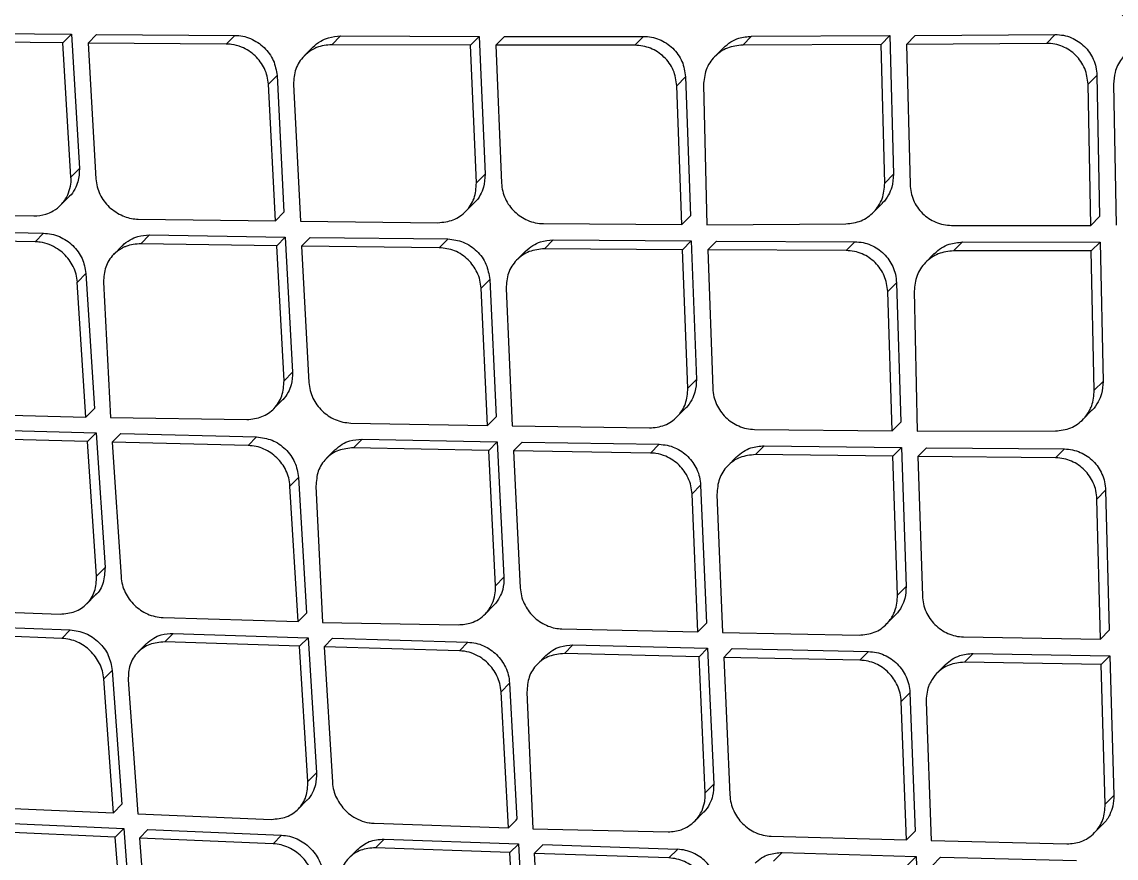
# Model space of a CAD drawing. Extents: x 939 to 1039, y 781 to 934.
# Drawn here: x 1026.544 to 1027.87, y 878.435 to 879.448 of the extents above; entities that cross this region are included whole.
import ezdxf

# ---------------------------------------------------------------- set-up
doc = ezdxf.new("R2010")
doc.units = 0
doc.header["$MEASUREMENT"] = 0
doc.layers.add('1', color=4, linetype='Continuous')

# ---------------------------------------------------------------- blocks, each defined once
blk = doc.blocks.new('Envoy')
at = {"layer": '1', "color": 3, "linetype": 'Continuous', "lineweight": 25}
for p, q in [((87.7854, 80.2603), (87.9505, 80.2586)), ((87.9401, 80.248), (87.9505, 80.2586)), ((87.9505, 80.2586), (87.9601, 80.0958)), ((87.9705, 80.2478), (87.9809, 80.2583)), ((87.9809, 80.2583), (88.1482, 80.2571)), ((88.1377, 80.2465), (88.1482, 80.2571)), ((88.266, 80.2458), (88.2765, 80.2564)), ((88.2765, 80.2564), (88.4445, 80.2559)), ((88.4341, 80.2453), (88.4445, 80.2559)), ((88.4445, 80.2559), (88.4516, 80.0889)), ((88.4751, 80.2559), (88.4646, 80.2453)), ((88.4751, 80.2559), (88.6436, 80.2559)), ((88.6331, 80.2452), (88.6436, 80.2559)), ((88.7639, 80.2454), (88.7745, 80.2561)), ((88.7745, 80.2561), (88.942, 80.2568)), ((88.942, 80.2568), (88.9314, 80.2461)), ((88.942, 80.2568), (88.9464, 80.0888)), ((88.9622, 80.2462), (88.9728, 80.257)), ((88.9728, 80.257), (89.1424, 80.2581)), ((89.1318, 80.2473), (89.1424, 80.2581)), ((87.9401, 80.248), (87.775, 80.2498)), ((87.9497, 80.0853), (87.9401, 80.248)), ((88.1377, 80.2465), (87.9705, 80.2478)), ((87.9705, 80.2478), (87.98, 80.0833)), ((88.2429, 80.2427), (88.2324, 80.2321)), ((88.4341, 80.2453), (88.266, 80.2458)), ((88.4411, 80.0783), (88.434, 80.2453)), ((88.6331, 80.2452), (88.4646, 80.2453)), ((88.4646, 80.2453), (88.4715, 80.0781)), ((88.7404, 80.242), (88.7298, 80.2313)), ((88.9314, 80.2461), (88.7639, 80.2454)), ((88.9358, 80.0781), (88.9314, 80.2461)), ((89.1318, 80.2473), (88.9622, 80.2462)), ((88.9622, 80.2462), (88.9665, 80.0764)), ((88.189, 80.1978), (88.1995, 80.2084)), ((88.1995, 80.2084), (88.2079, 80.0428)), ((88.684, 80.1961), (88.6945, 80.2068)), ((88.6945, 80.2068), (88.7003, 80.0385)), ((89.1929, 80.2085), (89.1822, 80.1978)), ((89.1929, 80.2086), (89.1961, 80.0377)), ((88.1975, 80.0323), (88.189, 80.1978)), ((88.2194, 80.1976), (88.2278, 80.0319)), ((88.6898, 80.0279), (88.684, 80.1961)), ((88.7162, 80.1966), (88.7203, 80.0277)), ((89.1855, 80.0269), (89.1822, 80.1978)), ((89.2131, 80.198), (89.2161, 80.027)), ((87.9497, 80.0853), (87.9601, 80.0958)), ((88.4516, 80.0889), (88.4411, 80.0783)), ((88.9358, 80.0781), (88.9464, 80.0888)), ((87.9373, 80.0514), (87.9477, 80.0619)), ((88.1975, 80.0323), (88.2079, 80.0428)), ((88.428, 80.0437), (88.4385, 80.0543)), ((88.9221, 80.0428), (88.9326, 80.0535)), ((87.739, 80.0399), (87.9048, 80.0383)), ((88.0313, 80.0346), (88.1975, 80.0323)), ((88.2278, 80.0319), (88.3945, 80.0301)), ((88.5224, 80.029), (88.6898, 80.0279)), ((88.6898, 80.0279), (88.7003, 80.0385)), ((89.1855, 80.0269), (89.1961, 80.0377)), ((87.7514, 80.0208), (87.9166, 80.0175)), ((87.9063, 80.007), (87.9166, 80.0175)), ((88.7203, 80.0277), (88.8886, 80.0287)), ((89.0169, 80.0269), (89.1855, 80.0269)), ((87.9063, 80.007), (87.741, 80.0103)), ((88.0346, 80.0047), (88.045, 80.0153)), ((88.1991, 80.0023), (88.0346, 80.0047)), ((88.045, 80.0153), (88.2095, 80.0128)), ((88.1991, 80.0023), (88.2095, 80.0128)), ((88.2095, 80.0128), (88.2184, 79.8493)), ((88.2397, 80.0124), (88.2293, 80.0019)), ((88.2397, 80.0124), (88.4063, 80.0105)), ((88.3959, 79.9999), (88.4063, 80.0104)), ((88.5237, 79.9987), (88.5341, 80.0093)), ((88.5341, 80.0093), (88.7014, 80.008)), ((88.6909, 79.9974), (88.7014, 80.008)), ((88.7014, 80.008), (88.7077, 79.8403)), ((88.7214, 79.9972), (88.7319, 80.0078)), ((88.7319, 80.0078), (88.8996, 80.0071)), ((88.8891, 79.9964), (88.8996, 80.0071)), ((89.0193, 79.9961), (89.0299, 80.0068)), ((89.0299, 80.0068), (89.1967, 80.0067)), ((89.1967, 80.0067), (89.1861, 79.9959)), ((89.1967, 80.0067), (89.2004, 79.8379)), ((88.012, 80.0021), (88.0016, 79.9916)), ((88.208, 79.8388), (88.1991, 80.0023)), ((88.3959, 79.9999), (88.2293, 80.0019)), ((88.2293, 80.0019), (88.2381, 79.8366)), ((88.5006, 79.9956), (88.4901, 79.985)), ((88.6909, 79.9974), (88.5237, 79.9987)), ((88.6973, 79.8297), (88.6909, 79.9974)), ((88.8891, 79.9964), (88.7214, 79.9972)), ((88.7214, 79.9972), (88.7275, 79.8293)), ((88.9959, 79.9927), (88.9854, 79.982)), ((89.1861, 79.9959), (89.0193, 79.9961)), ((89.1898, 79.8272), (89.1861, 79.9959)), ((87.9576, 79.9583), (87.9679, 79.9688)), ((87.9679, 79.9688), (87.9783, 79.8052)), ((87.968, 79.7947), (87.9575, 79.9583)), ((87.9892, 79.9581), (87.9979, 79.794)), ((88.4468, 79.9508), (88.4572, 79.9613)), ((88.4545, 79.7845), (88.4468, 79.9508)), ((88.4572, 79.9614), (88.4649, 79.795)), ((88.4771, 79.9504), (88.4846, 79.784)), ((88.9396, 79.9469), (88.9501, 79.9575)), ((88.9501, 79.9575), (88.9552, 79.7886)), ((88.9447, 79.7779), (88.9395, 79.9469)), ((88.9716, 79.9472), (88.975, 79.7776)), ((88.208, 79.8388), (88.2184, 79.8493)), ((88.6973, 79.8297), (88.7077, 79.8403)), ((89.1898, 79.8272), (89.2004, 79.8379)), ((88.1954, 79.8047), (88.2058, 79.8153)), ((88.6841, 79.795), (88.6945, 79.8055)), ((87.8038, 79.7991), (87.968, 79.7947)), ((87.9979, 79.794), (88.163, 79.7917)), ((88.4545, 79.7845), (88.4649, 79.795)), ((89.176, 79.7918), (89.1865, 79.8025)), ((87.8162, 79.78), (87.9802, 79.7755)), ((88.289, 79.7875), (88.4545, 79.7845)), ((88.4846, 79.784), (88.6507, 79.7815)), ((88.778, 79.7798), (88.9447, 79.7779)), ((88.9447, 79.7779), (88.9552, 79.7886)), ((88.975, 79.7776), (89.1426, 79.7779)), ((87.9699, 79.765), (87.8059, 79.7696)), ((87.9699, 79.765), (87.9802, 79.7755)), ((87.9809, 79.602), (87.9699, 79.765)), ((87.9802, 79.7755), (87.9912, 79.6124)), ((88.0101, 79.7747), (87.9998, 79.7643)), ((88.1644, 79.7603), (87.9998, 79.7643)), ((87.9998, 79.7643), (88.0105, 79.601)), ((88.0101, 79.7747), (88.1747, 79.7708)), ((88.1644, 79.7603), (88.1747, 79.7708)), ((88.2922, 79.7575), (88.3026, 79.768)), ((88.3026, 79.768), (88.4664, 79.7649)), ((88.4664, 79.7649), (88.456, 79.7543)), ((88.4664, 79.7649), (88.4745, 79.6007)), ((88.4861, 79.7538), (88.4965, 79.7644)), ((88.4965, 79.7644), (88.6624, 79.7617)), ((88.2696, 79.755), (88.2592, 79.7445)), ((88.456, 79.7543), (88.2922, 79.7575)), ((88.4642, 79.5902), (88.456, 79.7543)), ((88.6519, 79.7511), (88.4861, 79.7538)), ((88.4861, 79.7538), (88.4942, 79.5879)), ((88.6519, 79.7511), (88.6624, 79.7617)), ((88.7791, 79.7493), (88.7896, 79.7599)), ((88.7896, 79.7599), (88.9562, 79.7579)), ((88.9457, 79.7473), (88.9561, 79.7579)), ((88.9562, 79.7579), (88.9617, 79.5894)), ((88.9864, 79.7576), (88.976, 79.747)), ((88.9864, 79.7576), (89.1535, 79.7561)), ((89.1429, 79.7454), (89.1535, 79.7561)), ((88.7561, 79.7464), (88.7457, 79.7358)), ((88.9457, 79.7473), (88.7791, 79.7493)), ((88.9513, 79.5788), (88.9457, 79.7473)), ((89.1429, 79.7454), (88.976, 79.747)), ((88.976, 79.747), (88.9814, 79.5783)), ((88.2152, 79.7112), (88.2256, 79.7217)), ((88.2249, 79.5469), (88.2152, 79.7112)), ((88.2256, 79.7217), (88.2353, 79.5573)), ((88.2467, 79.7109), (88.2547, 79.546)), ((88.7024, 79.7016), (88.7128, 79.7121)), ((88.7128, 79.7121), (88.7199, 79.5451)), ((88.7094, 79.5346), (88.7024, 79.7016)), ((88.7325, 79.7011), (88.7394, 79.5339)), ((89.193, 79.6954), (89.2035, 79.7061)), ((89.2035, 79.7061), (89.2079, 79.5364)), ((89.1974, 79.5258), (89.193, 79.6954)), ((87.9912, 79.6124), (87.9809, 79.602)), ((88.4642, 79.5902), (88.4745, 79.6007)), ((87.9689, 79.5685), (87.9792, 79.579)), ((88.9617, 79.5894), (88.9513, 79.5788)), ((88.4516, 79.556), (88.4619, 79.5665)), ((87.7739, 79.562), (87.9366, 79.5561)), ((88.0614, 79.5519), (88.2249, 79.5469)), ((88.2249, 79.5469), (88.2353, 79.5573)), ((88.938, 79.5441), (88.9485, 79.5546)), ((87.7864, 79.5431), (87.9489, 79.537)), ((88.2547, 79.546), (88.4192, 79.5431)), ((88.5446, 79.5383), (88.7094, 79.5346)), ((88.7094, 79.5346), (88.7198, 79.5451)), ((87.9387, 79.5266), (87.7761, 79.5327)), ((87.9387, 79.5266), (87.9489, 79.537)), ((88.0634, 79.5223), (88.0737, 79.5327)), ((88.0737, 79.5327), (88.2371, 79.5275)), ((88.2268, 79.5171), (88.2371, 79.5275)), ((88.2371, 79.5275), (88.2473, 79.3638)), ((88.2565, 79.5162), (88.2668, 79.5267)), ((88.2668, 79.5267), (88.4307, 79.522)), ((88.7394, 79.5339), (88.9047, 79.5306)), ((89.0314, 79.5284), (89.1974, 79.5258)), ((89.1974, 79.5258), (89.2079, 79.5364)), ((88.0413, 79.5203), (88.031, 79.5098)), ((88.2268, 79.5171), (88.0634, 79.5223)), ((88.237, 79.3533), (88.2268, 79.5171)), ((88.4204, 79.5115), (88.2565, 79.5162)), ((88.2565, 79.5162), (88.2666, 79.3523)), ((88.4204, 79.5115), (88.4307, 79.522)), ((88.5477, 79.5082), (88.5581, 79.5187)), ((88.5581, 79.5187), (88.7212, 79.5148)), ((88.7108, 79.5043), (88.7212, 79.5148)), ((88.7212, 79.5148), (88.7286, 79.3499)), ((88.7511, 79.5142), (88.7407, 79.5036)), ((88.7511, 79.5142), (88.9163, 79.5107)), ((88.5252, 79.5057), (88.5148, 79.4952)), ((88.7108, 79.5043), (88.5477, 79.5082)), ((88.7183, 79.3394), (88.7108, 79.5043)), ((88.9058, 79.5002), (88.7407, 79.5036)), ((88.7407, 79.5036), (88.7481, 79.337)), ((88.9058, 79.5002), (88.9162, 79.5107)), ((89.0324, 79.4978), (89.0429, 79.5084)), ((89.0429, 79.5084), (89.2087, 79.5056)), ((89.1982, 79.495), (89.2087, 79.5056)), ((89.2087, 79.5056), (89.2136, 79.3364)), ((87.9895, 79.4775), (87.9998, 79.4879)), ((87.9998, 79.4879), (88.0115, 79.3257)), ((89.0095, 79.4949), (88.9991, 79.4843)), ((89.1982, 79.495), (89.0324, 79.4978)), ((89.2031, 79.3258), (89.1982, 79.495)), ((88.0013, 79.3152), (87.9895, 79.4775)), ((88.0191, 79.4764), (88.0307, 79.314)), ((88.4709, 79.462), (88.4812, 79.4725)), ((88.4812, 79.4725), (88.4902, 79.3075)), ((88.4799, 79.297), (88.4709, 79.462)), ((88.5022, 79.4616), (88.5095, 79.296)), ((88.9559, 79.4502), (88.9663, 79.4608)), ((88.9663, 79.4608), (88.9726, 79.293)), ((88.9622, 79.2825), (88.9559, 79.4502)), ((88.9859, 79.4496), (88.992, 79.2817)), ((88.237, 79.3533), (88.2473, 79.3638)), ((88.7183, 79.3394), (88.7286, 79.3499)), ((88.2251, 79.3199), (88.2353, 79.3302)), ((89.2136, 79.3364), (89.2031, 79.3258)), ((87.8398, 79.3224), (88.0013, 79.3152)), ((88.0013, 79.3152), (88.0115, 79.3257)), ((88.0307, 79.314), (88.1927, 79.3074)), ((88.7056, 79.3052), (88.7159, 79.3157)), ((87.854, 79.3035), (88.0137, 79.2962)), ((88.317, 79.3027), (88.4799, 79.297)), ((89.1898, 79.2909), (89.2002, 79.3015)), ((88.0035, 79.2858), (87.8437, 79.2931)), ((88.0035, 79.2858), (88.0137, 79.2962)), ((88.0137, 79.2962), (88.0259, 79.1361)), ((88.0328, 79.2846), (88.0431, 79.295)), ((88.0431, 79.295), (88.205, 79.2883)), ((88.1947, 79.2778), (88.205, 79.2883)), ((88.5095, 79.296), (88.6733, 79.2923)), ((88.7982, 79.287), (88.9622, 79.2825)), ((88.9622, 79.2825), (88.9726, 79.293)), ((88.0157, 79.1258), (88.0035, 79.2858)), ((88.0328, 79.2846), (88.045, 79.1228)), ((88.1947, 79.2778), (88.0328, 79.2846)), ((88.3189, 79.273), (88.3292, 79.2835)), ((88.3292, 79.2834), (88.4919, 79.2776)), ((88.4816, 79.2671), (88.4919, 79.2775)), ((88.4919, 79.2776), (88.5015, 79.1131)), ((88.5215, 79.2765), (88.5112, 79.2661)), ((88.6847, 79.2711), (88.5215, 79.2765)), ((88.992, 79.2817), (89.1566, 79.2776)), ((88.2969, 79.271), (88.2866, 79.2606)), ((88.4816, 79.2671), (88.3189, 79.273)), ((88.4912, 79.1027), (88.4816, 79.2671)), ((88.6744, 79.2607), (88.5112, 79.2661)), ((88.5112, 79.2661), (88.5206, 79.1015)), ((88.6744, 79.2607), (88.6847, 79.2711)), ((88.8011, 79.2567), (88.8115, 79.2673)), ((88.8115, 79.2673), (88.9738, 79.2626)), ((88.9634, 79.2521), (88.9738, 79.2626)), ((88.9738, 79.2626), (88.9806, 79.097)), ((88.9932, 79.2513), (89.0036, 79.2618)), ((89.0036, 79.2618), (89.168, 79.2576))]:
    blk.add_line(p, q, dxfattribs=at)
for points, knots in [([(96.2118, 77.597), (96.0619, 77.8836), (95.7639, 78.4532), (95.3854, 79.0924), (95.1101, 79.5318), (94.9483, 79.7823), (94.7805, 80.0345), (94.5952, 80.3048), (94.3032, 80.7164), (93.8974, 81.256), (93.3763, 81.8952), (92.8322, 82.5113), (92.2738, 83.0952), (91.7022, 83.6481), (91.1187, 84.1713), (90.6212, 84.5847), (90.2203, 84.8995), (89.9235, 85.1243), (89.6266, 85.3412), (89.3462, 85.5387), (88.92, 85.8294), (88.3334, 86.2061), (87.557, 86.6648), (87.0224, 86.9461), (86.7536, 87.0876)], [0, 0, 0, 0, 0.0711711, 0.1414869, 0.1634306, 0.185306, 0.2071172, 0.2301, 0.257441, 0.3181985, 0.3786611, 0.4389219, 0.4990753, 0.5564523, 0.6139144, 0.6715432, 0.6987936, 0.7261074, 0.7534934, 0.7797261, 0.8015906, 0.8670403, 0.9331425, 1, 1, 1, 1]), ([(94.2288, 79.5761), (94.0925, 79.7917), (93.8166, 80.228), (93.3616, 80.8655), (92.8705, 81.4941), (92.3428, 82.1055), (91.7831, 82.6935), (91.1949, 83.2532), (90.5834, 83.7809), (89.955, 84.2718), (89.3179, 84.7265), (88.882, 85.0021), (88.6666, 85.1383)], [0, 0, 0, 0, 0.096388, 0.195023, 0.295826, 0.397717, 0.500085, 0.602465, 0.704379, 0.805192, 0.903705, 1, 1, 1, 1]), ([(93.7278, 79.3301), (93.6794, 79.4072), (93.5895, 79.5504), (93.4604, 79.7461), (93.3506, 79.9086), (93.2593, 80.0406), (93.108, 80.2555), (92.8031, 80.6724), (92.337, 81.2572), (91.772, 81.8966), (91.2289, 82.455), (90.692, 82.961), (90.1665, 83.4178), (89.7244, 83.7718), (89.3777, 84.0331), (89.1404, 84.2055), (88.9524, 84.3373), (88.8046, 84.4385), (88.6807, 84.5218), (88.5269, 84.6231), (88.3425, 84.7412), (88.1267, 84.876), (87.9707, 84.9687), (87.8875, 85.0182)], [0, 0, 0, 0, 0.033201, 0.061621, 0.085456, 0.104689, 0.120112, 0.181265, 0.292929, 0.392547, 0.492182, 0.576755, 0.661373, 0.745915, 0.78311, 0.81961, 0.852831, 0.866767, 0.884899, 0.907265, 0.933869, 0.964717, 1, 1, 1, 1]), ([(87.8503, 84.9524), (88.0837, 84.8104), (88.55, 84.5267), (89.2217, 84.0586), (89.8714, 83.5608), (90.4966, 83.0317), (91.0631, 82.5049), (91.5746, 81.9876), (92.0348, 81.4845), (92.4754, 80.963), (92.8943, 80.4232), (93.2936, 79.8679), (93.5395, 79.4841), (93.6624, 79.2922)], [0, 0, 0, 0, 0.100069, 0.199912, 0.299747, 0.399786, 0.499826, 0.583023, 0.66622, 0.749552, 0.833044, 0.916507, 1, 1, 1, 1]), ([(94.0156, 79.445), (93.8811, 79.6575), (93.6091, 80.0873), (93.1604, 80.7153), (92.6763, 81.3344), (92.1564, 81.9365), (91.6052, 82.5156), (91.026, 83.0669), (90.4238, 83.5868), (89.8048, 84.0706), (89.1772, 84.519), (88.7478, 84.7907), (88.5355, 84.9251)], [0, 0, 0, 0, 0.096435, 0.195093, 0.295893, 0.397757, 0.500085, 0.602425, 0.704313, 0.805123, 0.903659, 1, 1, 1, 1]), ([(87.6506, 84.3246), (87.8719, 84.202), (88.3144, 83.9568), (88.9541, 83.5477), (89.57, 83.1067), (90.1573, 82.6323), (90.7148, 82.1263), (91.2396, 81.5857), (91.7328, 81.0129), (92.1931, 80.4106), (92.6233, 79.7847), (92.8813, 79.3496), (93.0104, 79.1319)], [0, 0, 0, 0, 0.100262, 0.200594, 0.300842, 0.400493, 0.499762, 0.599107, 0.699009, 0.799377, 0.89967, 1, 1, 1, 1]), ([(87.543, 83.7502), (87.5572, 83.7423), (87.5944, 83.7216), (87.6622, 83.6841), (87.7409, 83.6404), (87.818, 83.5972), (87.8836, 83.5599), (87.9454, 83.5238), (88.0076, 83.487), (88.1202, 83.4196), (88.2794, 83.3217), (88.5362, 83.1574), (88.8415, 82.9509), (89.2118, 82.6818), (89.5921, 82.3842), (89.9779, 82.0548), (90.3804, 81.6796), (90.7974, 81.2505), (91.2228, 80.7626), (91.5792, 80.308), (91.8743, 79.8975), (92.0524, 79.6322), (92.1651, 79.457), (92.217, 79.375), (92.2684, 79.2923), (92.3178, 79.2117), (92.3679, 79.1287), (92.416, 79.0467), (92.4493, 78.9897), (92.4648, 78.9633)], [0, 0, 0, 0, 0.007015, 0.018363, 0.033423, 0.04585, 0.056436, 0.065972, 0.076734, 0.087612, 0.122549, 0.157338, 0.219068, 0.281467, 0.354683, 0.427219, 0.500115, 0.591822, 0.685047, 0.779145, 0.840884, 0.903128, 0.916964, 0.930722, 0.945004, 0.958991, 0.971501, 0.986828, 1, 1, 1, 1]), ([(87.5343, 83.7349), (87.7372, 83.6215), (88.1427, 83.3947), (88.7272, 83.0142), (89.2908, 82.6058), (89.8296, 82.168), (90.3393, 81.7002), (90.8202, 81.2035), (91.2725, 80.6779), (91.6956, 80.1259), (92.0923, 79.5526), (92.3305, 79.1538), (92.4497, 78.9543)], [0, 0, 0, 0, 0.100345, 0.20059, 0.300906, 0.400756, 0.500092, 0.599382, 0.699069, 0.799349, 0.899659, 1, 1, 1, 1]), ([(87.3803, 82.9519), (87.5979, 82.8235), (88.033, 82.5666), (88.6536, 82.1305), (89.2472, 81.6587), (89.8083, 81.1482), (90.3336, 80.6011), (90.8212, 80.0207), (91.2739, 79.4124), (91.5426, 78.9848), (91.677, 78.771)], [0, 0, 0, 0, 0.125001, 0.250001, 0.375003, 0.499997, 0.624991, 0.749994, 0.874996, 1, 1, 1, 1]), ([(83.1475, 81.447), (83.2842, 81.3138), (83.5619, 81.0432), (83.9708, 80.6456), (84.3635, 80.2641), (84.725, 79.9132), (85.0553, 79.5927), (85.3361, 79.3202), (85.5712, 79.092), (85.7649, 78.904), (85.9392, 78.7347), (86.095, 78.5833), (86.2427, 78.4397), (86.4115, 78.2756), (86.6176, 78.0752), (86.8674, 77.8321), (87.1485, 77.5585), (87.4608, 77.2543), (87.8044, 76.9195), (88.1712, 76.5618), (88.5601, 76.1825), (88.9702, 75.7828), (89.4083, 75.356), (89.8596, 74.9167), (90.1652, 74.6199), (90.3153, 74.4742)], [0, 0, 0, 0, 0.057229, 0.116343, 0.171086, 0.221472, 0.267495, 0.309155, 0.33883, 0.365816, 0.390114, 0.411724, 0.431001, 0.451887, 0.482371, 0.517227, 0.556456, 0.600057, 0.648031, 0.700382, 0.753756, 0.81103, 0.872191, 0.937256, 1, 1, 1, 1]), ([(89.809, 73.1964), (89.5672, 73.5178), (89.0861, 74.1572), (88.3075, 75.0685), (87.5102, 75.9534), (86.6882, 76.8119), (85.853, 77.645), (85.0072, 78.4568), (84.1409, 79.2387), (83.2433, 79.9958), (82.6155, 80.4655), (82.2998, 80.7017)], [0, 0, 0, 0, 0.113392, 0.225638, 0.337341, 0.448782, 0.560233, 0.669481, 0.778832, 0.888788, 1, 1, 1, 1]), ([(89.2518, 80.2544), (89.2409, 80.2651), (89.219, 80.2865), (89.1971, 80.3079), (89.1862, 80.3186)], [0, 0, 0, 0, 0.499967, 1, 1, 1, 1]), ([(88.1482, 80.2571), (88.1514, 80.2569), (88.1579, 80.2565), (88.1674, 80.2534), (88.1762, 80.2487), (88.1864, 80.2405), (88.1964, 80.2271), (88.1985, 80.2146), (88.1995, 80.2084)], [0, 0, 0, 0, 0.12896, 0.256498, 0.382779, 0.508017, 0.75488, 1, 1, 1, 1]), ([(88.2429, 80.2427), (88.2459, 80.2454), (88.2516, 80.2502), (88.2631, 80.2553), (88.2715, 80.256), (88.2765, 80.2564)], [0, 0, 0, 0, 0.330741, 0.609009, 1, 1, 1, 1]), ([(88.6436, 80.2559), (88.6468, 80.2557), (88.6533, 80.2553), (88.6627, 80.2524), (88.6714, 80.2478), (88.6791, 80.2416), (88.6855, 80.2341), (88.6922, 80.2227), (88.6936, 80.2132), (88.6945, 80.2068)], [0, 0, 0, 0, 0.126792, 0.252591, 0.377662, 0.502209, 0.626596, 0.751033, 1, 1, 1, 1]), ([(88.7404, 80.2419), (88.7433, 80.2445), (88.7488, 80.2494), (88.7604, 80.2547), (88.7692, 80.2556), (88.7745, 80.2561)], [0, 0, 0, 0, 0.313313, 0.587549, 1, 1, 1, 1]), ([(89.1424, 80.2581), (89.1458, 80.2579), (89.1524, 80.2576), (89.1649, 80.2536), (89.1786, 80.2447), (89.1879, 80.2311), (89.1921, 80.2187), (89.1926, 80.212), (89.1929, 80.2086)], [0, 0, 0, 0, 0.131591, 0.258784, 0.50017, 0.740081, 0.867528, 1, 1, 1, 1]), ([(88.189, 80.1978), (88.1887, 80.2011), (88.188, 80.2076), (88.1834, 80.2197), (88.1756, 80.2305), (88.1654, 80.2385), (88.1557, 80.2435), (88.1463, 80.2462), (88.1399, 80.2464), (88.1377, 80.2465)], [0, 0, 0, 0, 0.130171, 0.25693, 0.499744, 0.623583, 0.750165, 0.913459, 1, 1, 1, 1]), ([(88.266, 80.2458), (88.2596, 80.2452), (88.2525, 80.2445), (88.2449, 80.2411), (88.2394, 80.2382), (88.2302, 80.231), (88.2208, 80.2168), (88.2199, 80.204), (88.2194, 80.1976)], [0, 0, 0, 0, 0.249284, 0.280152, 0.332349, 0.50026, 0.750546, 1, 1, 1, 1]), ([(88.684, 80.1961), (88.6831, 80.2025), (88.6817, 80.2122), (88.675, 80.2236), (88.6686, 80.2311), (88.6608, 80.2372), (88.6492, 80.2435), (88.6395, 80.2445), (88.6331, 80.2452)], [0, 0, 0, 0, 0.250057, 0.375985, 0.500163, 0.624087, 0.750086, 1, 1, 1, 1]), ([(88.7639, 80.2454), (88.7575, 80.2447), (88.7446, 80.2432), (88.7289, 80.2319), (88.718, 80.2159), (88.7168, 80.203), (88.7162, 80.1966)], [0, 0, 0, 0, 0.249494, 0.499973, 0.750519, 1, 1, 1, 1]), ([(89.1823, 80.1978), (89.1814, 80.2043), (89.1802, 80.214), (89.1737, 80.2256), (89.1654, 80.2356), (89.1543, 80.2429), (89.1418, 80.2468), (89.1352, 80.2472), (89.1318, 80.2473)], [0, 0, 0, 0, 0.250016, 0.375998, 0.499843, 0.741299, 0.868459, 1, 1, 1, 1]), ([(89.2487, 80.2465), (89.2486, 80.2465), (89.2486, 80.2465), (89.2484, 80.2464), (89.2476, 80.2462), (89.245, 80.2454), (89.2395, 80.2431), (89.231, 80.2378), (89.2213, 80.2278), (89.2141, 80.2138), (89.2134, 80.2028), (89.2131, 80.198)], [0, 0, 0, 0, 0.001313, 0.003518, 0.010735, 0.036231, 0.131819, 0.286703, 0.500656, 0.780533, 1, 1, 1, 1]), ([(89.328, 72.7152), (89.2397, 72.8472), (89.0613, 73.1138), (88.7803, 73.5116), (88.4858, 73.9122), (88.1769, 74.3146), (87.8627, 74.707), (87.4882, 75.1562), (87.0421, 75.6661), (86.5027, 76.2493), (85.999, 76.7651), (85.5506, 77.2057), (85.1753, 77.5621), (84.8055, 77.9012), (84.4419, 78.2231), (84.0738, 78.5375), (83.6188, 78.9116), (83.0729, 79.3368), (82.4454, 79.7963), (82.0222, 80.0809), (81.8136, 80.2212)], [0, 0, 0, 0, 0.044709, 0.090349, 0.13691, 0.18438, 0.232745, 0.277955, 0.348418, 0.422679, 0.500679, 0.550525, 0.598903, 0.645795, 0.691185, 0.735062, 0.781563, 0.856423, 0.929252, 1, 1, 1, 1]), ([(87.9601, 80.0958), (87.9599, 80.0904), (87.9596, 80.0815), (87.9544, 80.0704), (87.9507, 80.0643), (87.9477, 80.062), (87.9476, 80.0619)], [0, 0, 0, 0, 0.428038, 0.692258, 0.989433, 1, 1, 1, 1]), ([(87.9048, 80.0383), (87.9097, 80.0387), (87.9181, 80.0394), (87.9292, 80.0445), (87.9388, 80.052), (87.9459, 80.0625), (87.9494, 80.0738), (87.9502, 80.0814), (87.9498, 80.0849), (87.9498, 80.0853)], [0, 0, 0, 0, 0.1964, 0.334755, 0.499586, 0.701577, 0.852429, 0.982289, 1, 1, 1, 1]), ([(87.98, 80.0833), (87.9804, 80.0801), (87.9811, 80.0737), (87.9858, 80.0616), (87.9955, 80.0482), (88.0118, 80.0379), (88.0243, 80.0346), (88.0306, 80.0346), (88.0313, 80.0346)], [0, 0, 0, 0, 0.129003, 0.255548, 0.500621, 0.750273, 0.974186, 1, 1, 1, 1]), ([(88.4516, 80.0889), (88.4513, 80.0835), (88.4509, 80.0746), (88.4456, 80.0633), (88.4417, 80.0569), (88.4385, 80.0544), (88.4384, 80.0543)], [0, 0, 0, 0, 0.413504, 0.68052, 0.987372, 1, 1, 1, 1]), ([(88.9464, 80.0888), (88.9461, 80.0835), (88.9455, 80.0746), (88.9403, 80.0632), (88.9361, 80.0564), (88.9328, 80.0537), (88.9326, 80.0536)], [0, 0, 0, 0, 0.397425, 0.664258, 0.976031, 1, 1, 1, 1]), ([(88.3945, 80.0301), (88.4009, 80.0308), (88.4136, 80.0321), (88.4291, 80.0432), (88.4397, 80.0591), (88.4406, 80.0719), (88.4411, 80.0783)], [0, 0, 0, 0, 0.249543, 0.499809, 0.750249, 1, 1, 1, 1]), ([(88.4715, 80.0781), (88.4718, 80.0748), (88.4725, 80.0683), (88.477, 80.0561), (88.4864, 80.0427), (88.5002, 80.0337), (88.5125, 80.0297), (88.5191, 80.0292), (88.5224, 80.029)], [0, 0, 0, 0, 0.13032, 0.257167, 0.500121, 0.742002, 0.869025, 1, 1, 1, 1]), ([(88.8886, 80.0287), (88.895, 80.0295), (88.9078, 80.0311), (88.9234, 80.0425), (88.9341, 80.0587), (88.9353, 80.0716), (88.9358, 80.0781)], [0, 0, 0, 0, 0.249529, 0.500059, 0.750448, 1, 1, 1, 1]), ([(88.9665, 80.0764), (88.9673, 80.07), (88.9686, 80.0603), (88.9752, 80.0488), (88.9835, 80.0388), (88.9946, 80.0315), (89.007, 80.0275), (89.0136, 80.0271), (89.0169, 80.0269)], [0, 0, 0, 0, 0.249876, 0.375707, 0.499854, 0.742666, 0.86954, 1, 1, 1, 1]), ([(87.9166, 80.0175), (87.9199, 80.0172), (87.9263, 80.0167), (87.9358, 80.0136), (87.9445, 80.0089), (87.9547, 80.0006), (87.9647, 79.9872), (87.9668, 79.9749), (87.9679, 79.9688)], [0, 0, 0, 0, 0.129148, 0.256972, 0.383532, 0.508983, 0.755849, 1, 1, 1, 1]), ([(87.9576, 79.9583), (87.9572, 79.9615), (87.9564, 79.9679), (87.9517, 79.98), (87.9439, 79.9907), (87.9333, 79.999), (87.9236, 80.004), (87.9142, 80.0066), (87.9084, 80.0069), (87.9063, 80.007)], [0, 0, 0, 0, 0.129862, 0.25654, 0.499647, 0.62404, 0.768364, 0.916762, 1, 1, 1, 1]), ([(88.0346, 80.0047), (88.0284, 80.0042), (88.0215, 80.0036), (88.0142, 80.0005), (88.0088, 79.9978), (87.9996, 79.9908), (87.9904, 79.9769), (87.9896, 79.9644), (87.9892, 79.9581)], [0, 0, 0, 0, 0.249508, 0.274926, 0.325276, 0.500331, 0.750394, 1, 1, 1, 1]), ([(88.012, 80.0021), (88.012, 80.0021), (88.0145, 80.0053), (88.0209, 80.0094), (88.0319, 80.0144), (88.0402, 80.0149), (88.045, 80.0153)], [0, 0, 0, 0, 0.005572, 0.339543, 0.616888, 1, 1, 1, 1]), ([(88.4063, 80.0105), (88.4128, 80.0097), (88.4224, 80.0085), (88.434, 80.0021), (88.4441, 79.9939), (88.4542, 79.9803), (88.4562, 79.9677), (88.4572, 79.9614)], [0, 0, 0, 0, 0.251842, 0.377344, 0.502418, 0.750863, 1, 1, 1, 1]), ([(88.5006, 79.9956), (88.5035, 79.9981), (88.5088, 80.0028), (88.5202, 80.008), (88.5289, 80.0088), (88.5341, 80.0093)], [0, 0, 0, 0, 0.311556, 0.587765, 1, 1, 1, 1]), ([(88.8996, 80.0071), (88.903, 80.0069), (88.9095, 80.0065), (88.9219, 80.0024), (88.9356, 79.9934), (88.9449, 79.9799), (88.9492, 79.9676), (88.9498, 79.9609), (88.9501, 79.9575)], [0, 0, 0, 0, 0.131286, 0.258421, 0.500128, 0.740222, 0.867668, 1, 1, 1, 1]), ([(88.9959, 79.9926), (88.9987, 79.9951), (89.0041, 79.9999), (89.0155, 80.0053), (89.0245, 80.0062), (89.0299, 80.0068)], [0, 0, 0, 0, 0.301017, 0.573896, 1, 1, 1, 1]), ([(88.4468, 79.9508), (88.4464, 79.9541), (88.4457, 79.9606), (88.4412, 79.9728), (88.4336, 79.9836), (88.4235, 79.9917), (88.4119, 79.998), (88.4023, 79.9991), (88.3959, 79.9999)], [0, 0, 0, 0, 0.131267, 0.258453, 0.500114, 0.624129, 0.750261, 1, 1, 1, 1]), ([(88.5237, 79.9987), (88.5173, 79.998), (88.5045, 79.9966), (88.489, 79.9855), (88.4784, 79.9696), (88.4775, 79.9568), (88.4771, 79.9504)], [0, 0, 0, 0, 0.249654, 0.499962, 0.75033, 1, 1, 1, 1]), ([(88.9396, 79.9469), (88.9387, 79.9533), (88.9373, 79.963), (88.9307, 79.9745), (88.9225, 79.9844), (88.9114, 79.9917), (88.899, 79.9958), (88.8924, 79.9962), (88.8891, 79.9964)], [0, 0, 0, 0, 0.249872, 0.375958, 0.499889, 0.741627, 0.868761, 1, 1, 1, 1]), ([(89.0193, 79.9961), (89.0129, 79.9953), (89.0001, 79.9938), (88.9844, 79.9826), (88.9735, 79.9666), (88.9722, 79.9537), (88.9716, 79.9472)], [0, 0, 0, 0, 0.249632, 0.500238, 0.750564, 1, 1, 1, 1]), ([(88.2184, 79.8493), (88.2182, 79.844), (88.2179, 79.8353), (88.2129, 79.8242), (88.209, 79.8179), (88.206, 79.8155), (88.2058, 79.8153)], [0, 0, 0, 0, 0.412282, 0.677556, 0.98166, 1, 1, 1, 1]), ([(88.163, 79.7917), (88.1693, 79.7924), (88.1818, 79.7938), (88.1967, 79.8044), (88.2067, 79.8199), (88.2076, 79.8325), (88.208, 79.8388)], [0, 0, 0, 0, 0.250005, 0.5, 0.750018, 1, 1, 1, 1]), ([(88.2381, 79.8366), (88.2385, 79.8334), (88.2392, 79.8269), (88.2438, 79.8148), (88.2533, 79.8015), (88.267, 79.7924), (88.2792, 79.7883), (88.2857, 79.7878), (88.289, 79.7875)], [0, 0, 0, 0, 0.13002, 0.25677, 0.500068, 0.742326, 0.869295, 1, 1, 1, 1]), ([(88.7077, 79.8403), (88.7075, 79.8351), (88.707, 79.8264), (88.702, 79.815), (88.6979, 79.8084), (88.6947, 79.8058), (88.6945, 79.8056)], [0, 0, 0, 0, 0.396539, 0.665269, 0.980573, 1, 1, 1, 1]), ([(89.2004, 79.8379), (89.2001, 79.8328), (89.1995, 79.8242), (89.1944, 79.8126), (89.1902, 79.8057), (89.1867, 79.8028), (89.1865, 79.8026)], [0, 0, 0, 0, 0.380984, 0.650515, 0.972229, 1, 1, 1, 1]), ([(88.6507, 79.7815), (88.657, 79.7821), (88.6698, 79.7834), (88.6852, 79.7945), (88.6958, 79.8104), (88.6968, 79.8233), (88.6973, 79.8297)], [0, 0, 0, 0, 0.2497, 0.500059, 0.750278, 1, 1, 1, 1]), ([(88.7275, 79.8293), (88.7278, 79.826), (88.7285, 79.8194), (88.7329, 79.8072), (88.7422, 79.7937), (88.7559, 79.7846), (88.7682, 79.7805), (88.7747, 79.78), (88.778, 79.7798)], [0, 0, 0, 0, 0.131215, 0.25835, 0.499883, 0.74316, 0.869918, 1, 1, 1, 1]), ([(89.1426, 79.7779), (89.149, 79.7786), (89.1617, 79.7802), (89.1757, 79.7904), (89.1831, 79.8006), (89.1886, 79.8121), (89.1893, 79.8207), (89.1898, 79.8272)], [0, 0, 0, 0, 0.249438, 0.499865, 0.666166, 0.750785, 1, 1, 1, 1]), ([(87.968, 79.7947), (87.9699, 79.7967), (87.9734, 79.8001), (87.9768, 79.8036), (87.9783, 79.8052)], [0, 0, 0, 0, 0.5599935, 1, 1, 1, 1]), ([(88.1747, 79.7708), (88.1811, 79.7699), (88.1938, 79.7681), (88.2103, 79.7566), (88.2223, 79.7404), (88.2245, 79.7279), (88.2256, 79.7217)], [0, 0, 0, 0, 0.252094, 0.502072, 0.751006, 1, 1, 1, 1]), ([(88.2696, 79.7549), (88.2725, 79.7574), (88.2778, 79.762), (88.289, 79.767), (88.2975, 79.7676), (88.3026, 79.768)], [0, 0, 0, 0, 0.316324, 0.591043, 1, 1, 1, 1]), ([(88.2152, 79.7112), (88.2149, 79.7145), (88.2141, 79.7209), (88.2095, 79.733), (88.2, 79.7463), (88.1864, 79.7553), (88.1742, 79.7595), (88.1677, 79.76), (88.1644, 79.7603)], [0, 0, 0, 0, 0.131116, 0.258283, 0.500046, 0.74058, 0.867997, 1, 1, 1, 1]), ([(88.2922, 79.7575), (88.286, 79.7569), (88.2735, 79.7557), (88.2583, 79.7451), (88.248, 79.7297), (88.2471, 79.7172), (88.2467, 79.7109)], [0, 0, 0, 0, 0.249854, 0.500007, 0.750189, 1, 1, 1, 1]), ([(88.7024, 79.7016), (88.7021, 79.7049), (88.7014, 79.7115), (88.6969, 79.7238), (88.6894, 79.7346), (88.6793, 79.7428), (88.6698, 79.7479), (88.6605, 79.7508), (88.6541, 79.751), (88.6519, 79.7511)], [0, 0, 0, 0, 0.132149, 0.259578, 0.499814, 0.623974, 0.749864, 0.914262, 1, 1, 1, 1]), ([(88.6624, 79.7617), (88.6657, 79.7614), (88.6722, 79.761), (88.6845, 79.7568), (88.6981, 79.7477), (88.7074, 79.7343), (88.7118, 79.7221), (88.7125, 79.7155), (88.7128, 79.7121)], [0, 0, 0, 0, 0.131252, 0.258508, 0.50064, 0.740766, 0.868048, 1, 1, 1, 1]), ([(88.7562, 79.7463), (88.7589, 79.7487), (88.7641, 79.7533), (88.7753, 79.7587), (88.7842, 79.7594), (88.7896, 79.7599)], [0, 0, 0, 0, 0.29713, 0.571666, 1, 1, 1, 1]), ([(89.1535, 79.7561), (89.1568, 79.7559), (89.1633, 79.7554), (89.1757, 79.7513), (89.1892, 79.7422), (89.1984, 79.7286), (89.2027, 79.7162), (89.2032, 79.7095), (89.2035, 79.7061)], [0, 0, 0, 0, 0.130434, 0.257326, 0.500275, 0.739013, 0.866766, 1, 1, 1, 1]), ([(88.7791, 79.7493), (88.7728, 79.7486), (88.76, 79.7473), (88.7445, 79.7362), (88.734, 79.7203), (88.733, 79.7075), (88.7325, 79.7011)], [0, 0, 0, 0, 0.249751, 0.500171, 0.75039, 1, 1, 1, 1]), ([(89.193, 79.6954), (89.1927, 79.6988), (89.1921, 79.7055), (89.1878, 79.7179), (89.1787, 79.7315), (89.1651, 79.7406), (89.1528, 79.7447), (89.1463, 79.7452), (89.1429, 79.7454)], [0, 0, 0, 0, 0.133265, 0.260987, 0.499755, 0.742696, 0.86956, 1, 1, 1, 1]), ([(87.9912, 79.6124), (87.9907, 79.6063), (87.9898, 79.5941), (87.9843, 79.5824), (87.9793, 79.5791), (87.9791, 79.579)], [0, 0, 0, 0, 0.493911, 0.987797, 1, 1, 1, 1]), ([(87.9366, 79.5561), (87.9428, 79.5566), (87.9552, 79.5577), (87.97, 79.568), (87.9798, 79.5832), (87.9805, 79.5957), (87.9809, 79.602)], [0, 0, 0, 0, 0.250014, 0.499996, 0.75, 1, 1, 1, 1]), ([(88.0105, 79.601), (88.0109, 79.5978), (88.0117, 79.5915), (88.0164, 79.5794), (88.0259, 79.5661), (88.0396, 79.557), (88.0517, 79.5528), (88.0582, 79.5522), (88.0614, 79.5519)], [0, 0, 0, 0, 0.129447, 0.256063, 0.500024, 0.742699, 0.869631, 1, 1, 1, 1]), ([(88.4745, 79.6007), (88.4744, 79.5956), (88.474, 79.5871), (88.4692, 79.576), (88.4653, 79.5694), (88.4621, 79.5668), (88.4618, 79.5666)], [0, 0, 0, 0, 0.392606, 0.659977, 0.974257, 1, 1, 1, 1]), ([(88.4192, 79.5431), (88.4245, 79.5435), (88.4332, 79.5442), (88.4442, 79.5496), (88.4534, 79.557), (88.4603, 79.5674), (88.4638, 79.5788), (88.4645, 79.5863), (88.4642, 79.5898), (88.4642, 79.5902)], [0, 0, 0, 0, 0.215219, 0.348971, 0.499905, 0.706328, 0.858639, 0.985031, 1, 1, 1, 1]), ([(88.4942, 79.5879), (88.4945, 79.5846), (88.4952, 79.5781), (88.4997, 79.5659), (88.5073, 79.5551), (88.5174, 79.5469), (88.5283, 79.541), (88.5376, 79.5383), (88.544, 79.5383), (88.5446, 79.5383)], [0, 0, 0, 0, 0.1308912, 0.257898, 0.4996452, 0.6244793, 0.750305, 0.9746522, 1, 1, 1, 1]), ([(88.9047, 79.5306), (88.911, 79.5313), (88.9237, 79.5325), (88.9378, 79.5426), (88.9449, 79.5525), (88.9475, 79.5582), (88.9504, 79.5657), (88.9509, 79.5724), (88.9513, 79.5788)], [0, 0, 0, 0, 0.24957, 0.49979, 0.676108, 0.741535, 0.750553, 1, 1, 1, 1]), ([(88.9617, 79.5894), (88.9615, 79.5845), (88.9611, 79.576), (88.9562, 79.5646), (88.952, 79.5577), (88.9486, 79.5549), (88.9484, 79.5547)], [0, 0, 0, 0, 0.374628, 0.647444, 0.976713, 1, 1, 1, 1]), ([(88.9814, 79.5783), (88.9817, 79.575), (88.9823, 79.5684), (88.9867, 79.5561), (88.9959, 79.5425), (89.0095, 79.5333), (89.0217, 79.5291), (89.0282, 79.5286), (89.0314, 79.5284)], [0, 0, 0, 0, 0.132191, 0.259595, 0.499633, 0.744296, 0.870813, 1, 1, 1, 1]), ([(87.9895, 79.4775), (87.9891, 79.4807), (87.9883, 79.4871), (87.9836, 79.4991), (87.974, 79.5123), (87.9605, 79.5214), (87.9484, 79.5257), (87.9419, 79.5263), (87.9387, 79.5266)], [0, 0, 0, 0, 0.131068, 0.258241, 0.500017, 0.740373, 0.867866, 1, 1, 1, 1]), ([(87.949, 79.537), (87.9553, 79.5361), (87.9678, 79.5342), (87.9843, 79.5225), (87.9964, 79.5065), (87.9987, 79.4941), (87.9998, 79.4879)], [0, 0, 0, 0, 0.252148, 0.502422, 0.751487, 1, 1, 1, 1]), ([(88.0413, 79.5202), (88.0441, 79.5226), (88.0493, 79.5272), (88.0603, 79.5319), (88.0687, 79.5324), (88.0737, 79.5327)], [0, 0, 0, 0, 0.317018, 0.594062, 1, 1, 1, 1]), ([(88.0634, 79.5223), (88.0572, 79.5218), (88.0448, 79.5208), (88.0299, 79.5103), (88.0199, 79.4951), (88.0194, 79.4826), (88.0191, 79.4764)], [0, 0, 0, 0, 0.249953, 0.499982, 0.750032, 1, 1, 1, 1]), ([(88.4307, 79.522), (88.434, 79.5217), (88.4405, 79.5212), (88.4527, 79.5169), (88.4662, 79.5078), (88.4756, 79.4945), (88.4801, 79.4823), (88.4808, 79.4758), (88.4812, 79.4725)], [0, 0, 0, 0, 0.130685, 0.257671, 0.499988, 0.740128, 0.867695, 1, 1, 1, 1]), ([(88.5252, 79.5057), (88.5279, 79.508), (88.533, 79.5126), (88.5441, 79.5176), (88.5528, 79.5183), (88.5581, 79.5187)], [0, 0, 0, 0, 0.299779, 0.572458, 1, 1, 1, 1]), ([(88.4709, 79.462), (88.4705, 79.4653), (88.4698, 79.4718), (88.4652, 79.484), (88.4576, 79.4948), (88.4472, 79.5032), (88.4375, 79.5083), (88.4283, 79.5111), (88.4225, 79.5114), (88.4204, 79.5115)], [0, 0, 0, 0, 0.132156, 0.259614, 0.499693, 0.624337, 0.768807, 0.918071, 1, 1, 1, 1]), ([(88.5477, 79.5082), (88.5415, 79.5076), (88.529, 79.5065), (88.5138, 79.4958), (88.5036, 79.4804), (88.5027, 79.4679), (88.5022, 79.4616)], [0, 0, 0, 0, 0.249908, 0.500135, 0.750204, 1, 1, 1, 1]), ([(88.9559, 79.4502), (88.9555, 79.4536), (88.9549, 79.4602), (88.9505, 79.4725), (88.9413, 79.486), (88.9278, 79.4952), (88.9156, 79.4994), (88.9091, 79.4999), (88.9058, 79.5002)], [0, 0, 0, 0, 0.133331, 0.261162, 0.499802, 0.743149, 0.869911, 1, 1, 1, 1]), ([(88.9163, 79.5107), (88.9195, 79.5105), (88.926, 79.51), (88.9383, 79.5058), (88.9517, 79.4966), (88.961, 79.4831), (88.9653, 79.4708), (88.966, 79.4642), (88.9663, 79.4608)], [0, 0, 0, 0, 0.130212, 0.257149, 0.500633, 0.739258, 0.866918, 1, 1, 1, 1]), ([(89.0096, 79.4949), (89.0122, 79.4972), (89.0172, 79.5017), (89.0284, 79.5071), (89.0374, 79.5079), (89.0429, 79.5084)], [0, 0, 0, 0, 0.284505, 0.557766, 1, 1, 1, 1]), ([(89.0324, 79.4978), (89.0261, 79.4971), (89.0134, 79.4959), (88.9996, 79.486), (88.9923, 79.476), (88.9869, 79.4647), (88.9863, 79.456), (88.9859, 79.4496)], [0, 0, 0, 0, 0.249608, 0.499864, 0.663671, 0.750644, 1, 1, 1, 1]), ([(88.1927, 79.3074), (88.1989, 79.308), (88.2114, 79.3091), (88.2262, 79.3194), (88.236, 79.3346), (88.2367, 79.3471), (88.237, 79.3533)], [0, 0, 0, 0, 0.250019, 0.499996, 0.750012, 1, 1, 1, 1]), ([(88.2473, 79.3638), (88.2472, 79.3588), (88.247, 79.3505), (88.2424, 79.3395), (88.2386, 79.333), (88.2354, 79.3305), (88.2352, 79.3303)], [0, 0, 0, 0, 0.387952, 0.657615, 0.977323, 1, 1, 1, 1]), ([(88.2666, 79.3523), (88.267, 79.349), (88.2677, 79.3426), (88.2723, 79.3305), (88.28, 79.3197), (88.2904, 79.3112), (88.3001, 79.306), (88.3093, 79.3032), (88.315, 79.3029), (88.317, 79.3027)], [0, 0, 0, 0, 0.130533, 0.257414, 0.499394, 0.624504, 0.76937, 0.919249, 1, 1, 1, 1]), ([(88.6733, 79.2923), (88.6788, 79.2928), (88.6876, 79.2935), (88.6984, 79.299), (88.7076, 79.3064), (88.7145, 79.3168), (88.7177, 79.3277), (88.7184, 79.3348), (88.7184, 79.3383), (88.7183, 79.3393), (88.7183, 79.3394)], [0, 0, 0, 0, 0.220763, 0.353192, 0.50003, 0.709658, 0.86301, 0.959815, 0.995258, 1, 1, 1, 1]), ([(88.7286, 79.3499), (88.7285, 79.3452), (88.7282, 79.3369), (88.7236, 79.3256), (88.7195, 79.3187), (88.7161, 79.3159), (88.7159, 79.3158)], [0, 0, 0, 0, 0.364845, 0.641444, 0.980358, 1, 1, 1, 1]), ([(88.7481, 79.337), (88.7485, 79.3336), (88.7491, 79.3271), (88.7536, 79.3149), (88.7629, 79.3013), (88.7764, 79.2921), (88.7886, 79.2879), (88.795, 79.2873), (88.7982, 79.287)], [0, 0, 0, 0, 0.132063, 0.259501, 0.499766, 0.745004, 0.871355, 1, 1, 1, 1]), ([(89.2136, 79.3364), (89.2134, 79.3319), (89.213, 79.3237), (89.2083, 79.3121), (89.204, 79.3047), (89.2003, 79.3017), (89.2002, 79.3016)], [0, 0, 0, 0, 0.338754, 0.623419, 0.98429, 1, 1, 1, 1]), ([(89.1566, 79.2776), (89.1624, 79.2781), (89.1716, 79.2789), (89.1827, 79.2847), (89.1925, 79.2928), (89.2015, 79.3065), (89.2026, 79.3194), (89.2031, 79.3258)], [0, 0, 0, 0, 0.232413, 0.362298, 0.501135, 0.750686, 1, 1, 1, 1]), ([(88.4799, 79.297), (88.4818, 79.299), (88.4853, 79.3024), (88.4887, 79.3059), (88.4902, 79.3075)], [0, 0, 0, 0, 0.559996, 1, 1, 1, 1]), ([(88.205, 79.2883), (88.2082, 79.2879), (88.2146, 79.2873), (88.2267, 79.283), (88.2401, 79.2738), (88.2496, 79.2606), (88.2543, 79.2485), (88.2551, 79.242), (88.2555, 79.2388)], [0, 0, 0, 0, 0.130521, 0.257489, 0.499942, 0.739868, 0.867489, 1, 1, 1, 1]), ([(87.3295, 78.1297), (87.2799, 78.1527), (87.1808, 78.1986), (87.0485, 78.3086), (86.9394, 78.4396), (86.8619, 78.5866), (86.8219, 78.7392), (86.8229, 78.8878), (86.8653, 79.0227), (86.9461, 79.1358), (87.0607, 79.2193), (87.2011, 79.2674), (87.3572, 79.2759), (87.5172, 79.2435), (87.6696, 79.1721), (87.8036, 79.0657), (87.9103, 78.9319), (87.9822, 78.7796), (88.0153, 78.6199), (88.0079, 78.4643), (87.9607, 78.324), (87.8778, 78.2092), (87.765, 78.1276), (87.6301, 78.0856), (87.4812, 78.0822), (87.38, 78.1139), (87.3295, 78.1297)], [0, 0, 0, 0, 0.0416076, 0.0832416, 0.1248688, 0.1664636, 0.2080514, 0.2497012, 0.2914262, 0.3332007, 0.3749698, 0.4167002, 0.4583915, 0.5000235, 0.5416072, 0.5831929, 0.624799, 0.6664157, 0.7080566, 0.7497142, 0.7913823, 0.8331245, 0.8749398, 0.9167278, 0.9584009, 1, 1, 1, 1]), ([(86.9565, 79.1317), (86.9664, 79.1432), (86.9988, 79.1808), (87.0732, 79.2266), (87.175, 79.2665), (87.2881, 79.2836), (87.4066, 79.2781), (87.5258, 79.25), (87.6407, 79.1999), (87.747, 79.1296), (87.8401, 79.0417), (87.9169, 78.9396), (87.9744, 78.8273), (88.0104, 78.7091), (88.0239, 78.59), (88.015, 78.4747), (87.983, 78.3687), (87.9368, 78.2813), (87.8938, 78.2386), (87.8754, 78.2204)], [0, 0, 0, 0, 0.027158, 0.089074, 0.150629, 0.212529, 0.274246, 0.335961, 0.397849, 0.45941, 0.521337, 0.58295, 0.64475, 0.7066, 0.768237, 0.830151, 0.891696, 0.953592, 1, 1, 1, 1]), ([(88.2452, 79.2283), (88.2448, 79.2316), (88.244, 79.2381), (88.2393, 79.2501), (88.2298, 79.2634), (88.2164, 79.2725), (88.2043, 79.2769), (88.1979, 79.2775), (88.1947, 79.2778)], [0, 0, 0, 0, 0.132519, 0.260128, 0.499997, 0.74221, 0.869258, 1, 1, 1, 1]), ([(88.2969, 79.2709), (88.3014, 79.2746), (88.3105, 79.2821), (88.3229, 79.283), (88.3292, 79.2835)], [0, 0, 0, 0, 0.493803, 1, 1, 1, 1]), ([(88.3189, 79.273), (88.3127, 79.2725), (88.3004, 79.2715), (88.2855, 79.2611), (88.2755, 79.2458), (88.2749, 79.2334), (88.2746, 79.2271)], [0, 0, 0, 0, 0.250014, 0.500096, 0.750049, 1, 1, 1, 1]), ([(88.7244, 79.2107), (88.7241, 79.2141), (88.7234, 79.2207), (88.7189, 79.2329), (88.7096, 79.2463), (88.6962, 79.2555), (88.684, 79.2598), (88.6776, 79.2604), (88.6744, 79.2607)], [0, 0, 0, 0, 0.133539, 0.26149, 0.49988, 0.74355, 0.870261, 1, 1, 1, 1]), ([(88.7348, 79.2212), (88.7344, 79.2246), (88.7337, 79.2312), (88.7292, 79.2434), (88.7198, 79.2569), (88.7064, 79.266), (88.6943, 79.2703), (88.6879, 79.2709), (88.6847, 79.2712)], [0, 0, 0, 0, 0.133305, 0.261521, 0.502012, 0.745928, 0.871786, 1, 1, 1, 1]), ([(88.7787, 79.2543), (88.7813, 79.2566), (88.7862, 79.261), (88.7972, 79.2662), (88.806, 79.2668), (88.8115, 79.2673)], [0, 0, 0, 0, 0.287571, 0.558225, 1, 1, 1, 1])]:
    blk.add_open_spline(points, degree=3, knots=knots, dxfattribs=at)

msp = doc.modelspace()

# ---------------------------------------------------------------- block references
at = {"layer": '1'}
msp.add_blockref('Envoy', (938.6538, 799.1744), dxfattribs=at)

doc.saveas('drawing.dxf')
